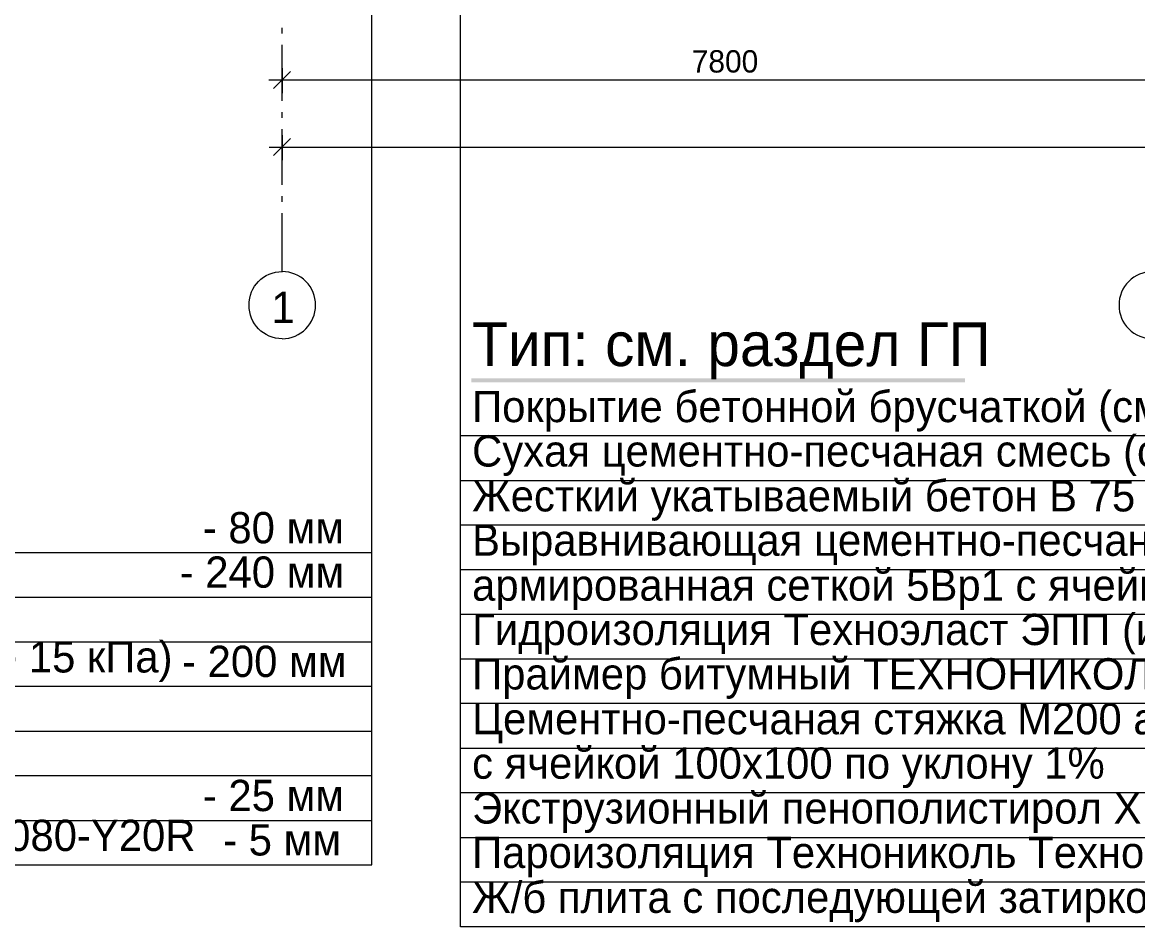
# Model space of a CAD drawing. Header units: millimetres. Extents: x -136833 to 49383, y -8033 to 344618.
# Drawn here: x -105773 to -95777, y 34702 to 42808 of the extents above; entities that cross this region are included whole.
import ezdxf

# ---------------------------------------------------------------- set-up
doc = ezdxf.new("R2010")
doc.units = ezdxf.units.MM
doc.layers.add('PDF _Геометрия', color=7, linetype='Continuous', true_color=0x1d1d1d)
doc.layers.add('PDF _Сплошная заливка', color=7, linetype='Continuous', true_color=0xffffff)
doc.layers.add('PDF _Текст', color=7, linetype='Continuous')

msp = doc.modelspace()

# ---------------------------------------------------------------- linework, layer by layer
at = {"layer": 'PDF _Геометрия', "color": 7, "lineweight": 9}
for points in [[(-118137.9017727181, 35256.12878767417), (-102640.6330728595, 35256.12878767417), (-102640.6330728595, 38054.18795473413), (-102640.6330728595, 53056.18748281353)], [(-86847.04948390234, 34701.5966380753), (-101844.8159421375, 34701.5966380753), (-101844.8159421375, 39103.98927611214), (-101844.8159421375, 48801.952289326)], [(-103444.9163432701, 42706.33171358267), (-103444.9163432701, 42757.12855171388)], [(-103444.9163432701, 42105.23579569688), (-103444.9163432701, 42604.7380373203)], [(-103444.9163432701, 42397.31761495125), (-103444.9163432701, 42291.49086884459), (-103444.9163432701, 42172.96491320513)], [(-103563.4422989095, 42291.49086884459), (-95647.60169013176, 42291.49086884459), (-93344.81169485094, 42291.49086884459), (-91444.16333477543, 42291.49086884459), (-91245.20905209493, 42291.49086884459), (-87846.05396714917, 42291.49086884459), (-83147.34644001367, 42291.49086884459), (-80146.09992042894, 42291.49086884459), (-79815.9204725762, 42291.49086884459), (-77546.99503604951, 42291.49086884459), (-74147.83995110376, 42291.49086884459), (-72145.59791476584, 42291.49086884459), (-71146.59343151902, 42291.49086884459), (-68797.23966795127, 42291.49086884459), (-66498.68274251473, 42291.49086884459), (-65148.33346219383, 42291.49086884459), (-65148.33346219383, 42172.96491320513)], [(-103444.9163432701, 41952.84528130329), (-103444.9163432701, 42003.64211943449)], [(-103444.9163432701, 41351.7493634175), (-103444.9163432701, 41851.25160504091)], [(-103444.9163432701, 41796.22169706546), (-103444.9163432701, 41690.3949509588), (-103444.9163432701, 41571.86899531934)], [(-103561.8408001549, 41688.52630518701), (175.3022740030137, 41688.52630518701)], [(-103444.9163432701, 41199.35884902391), (-103444.9163432701, 41250.15568715511)], [(-103444.9163432701, 40568.63144222825), (-103444.9163432701, 41097.76517276153)], [(-101844.8159421375, 39103.98927611214), (-86847.04948390234, 39103.98927611214)], [(-101844.8159421375, 38701.84764090686), (-86847.04948390234, 38701.84764090686)], [(-101844.8159421375, 38303.93907554584), (-86847.04948390234, 38303.93907554584)], [(-118137.9017727181, 38054.18795473413), (-102640.6330728595, 38054.18795473413)], [(-101844.8159421375, 37901.79744034055), (-86847.04948390234, 37901.79744034055)], [(-118137.9017727181, 37656.27938937311), (-102640.6330728595, 37656.27938937311)], [(-101844.8159421375, 37503.88887497952), (-86847.04948390234, 37503.88887497952)], [(-118137.9017727181, 37254.13775416782), (-102640.6330728595, 37254.13775416782)], [(-101844.8159421375, 37101.74723977424), (-86847.04948390234, 37101.74723977424)], [(-118137.9017727181, 36856.22918880679), (-102640.6330728595, 36856.22918880679)], [(-101844.8159421375, 36703.83867441321), (-86847.04948390234, 36703.83867441321)], [(-118137.9017727181, 36454.08755360151), (-102640.6330728595, 36454.08755360151)], [(-101844.8159421375, 36301.69703920792), (-86847.04948390234, 36301.69703920792)], [(-118137.9017727181, 36056.17898824048), (-102640.6330728595, 36056.17898824048)], [(-101844.8159421375, 35903.7884738469), (-86847.04948390234, 35903.7884738469)], [(-118137.9017727181, 35654.0373530352), (-102640.6330728595, 35654.0373530352)], [(-101844.8159421375, 35501.64683864162), (-86847.04948390234, 35501.64683864162)], [(-101844.8159421375, 35103.73827328059), (-86847.04948390234, 35103.73827328059)]]:
    msp.add_lwpolyline(points, dxfattribs=at)
at = {"layer": 'PDF _Геометрия', "color": 7, "lineweight": 18}
for points in [[(-103368.7210860733, 42367.68612604139), (-103444.9163432701, 42291.49086884459), (-103521.1116004669, 42215.29561164781)], [(-103368.7210860733, 41766.59020815559), (-103444.9163432701, 41690.3949509588), (-103521.1116004669, 41614.19969376201)]]:
    msp.add_lwpolyline(points, dxfattribs=at)
at = {"layer": 'PDF _Геометрия', "color": 7, "lineweight": 9}
msp.add_lwpolyline([(-103444.9163432701, 39971.76859418676, 0.4119718309861417), (-103144.3683843272, 40272.31655312962, 0.4172634351386197), (-103444.9163432701, 40572.86451207251)], format="xyb", dxfattribs=at)
msp.add_lwpolyline([(-95643.36862028748, 40572.86451207308, 0.4225352112668967), (-95943.9165792297, 40272.31655312962, 0.4172634351384994), (-95643.3686202875, 39971.76859418691, 0.4119718309872656), (-95342.8206613446, 40272.31655312962, 0.4172634351361798)], format="xyb", close=True, dxfattribs=at)
for points in [[(-103741.2312323687, 40272.31655312962), (-103741.2312323687, 40441.63934690027), (-103610.0060671965, 40572.86451207251), (-103444.9163432701, 40572.86451207251)], [(-103444.9163432701, 39971.76859418672), (-103610.0060671965, 39971.76859418672), (-103741.2312323687, 40107.22682920324), (-103741.2312323687, 40272.31655312962)]]:
    msp.add_open_spline(points, degree=3, dxfattribs=at)
at = {"layer": 'PDF _Сплошная заливка', "color": 7, "lineweight": 0, "transparency": 33554559}
msp.add_solid([(-101747.4553357194, 39616.19072726836), (-101747.4553357194, 39582.32616851422), (-97323.89734846118, 39616.19072726836), (-97323.89734846118, 39582.32616851422)], dxfattribs=at)

# ---------------------------------------------------------------- texts
at = {"layer": 'PDF _Текст', "attachment_point": 4, "style": ''}
for s, insert, char_height in [('7800', (-99773.49692373254, 42456.48693125611), 200.4231529793928), ('1', (-103541.0819579468, 40253.01582165251), 280.2619680032936), ('Тип: см. раздел ГП', (-101741.9540674324, 39863.53894576765), 393.1484823330473), ('Покрытие бетонной брусчаткой (см. раздел ГП)', (-101741.9540674324, 39321.70600570158), 280.2619680032936), ('Сухая цементно-песчаная смесь (см. раздел ГП)', (-101741.9540674324, 38923.78021523438), 280.2619680032936), ('Жесткий укатываемый бетон B 75 (см. раздел ГП)', (-101741.9540674324, 38521.62135492289), 280.2619680032936), ('- 80 мм', (-104154.9029230247, 38276.09469140237), 280.2619680032936), ('Выравнивающая цементно-песчаная стяжка М200', (-101741.9540674324, 38123.6955644557), 280.2619680032936), ('- 240 мм', (-104362.3319579468, 37878.16890093518), 280.2619680032936), ('армированная сеткой 5Вр1 с ячейкой 100x100', (-101741.9540674324, 37721.54101042078), 280.2619680032936), ('Гидроизоляция Техноэласт ЭПП (или аналог) - 2 слоя', (-101741.9540674324, 37323.61091367702), 280.2619680032936), ('(ρ=81-99 кг/м³, λ=0,039 Вт/м°С, предел прочности на сжатие не менее 15 кПа)', (-118035.6976817554, 37078.0842501565), 280.2619680032936), ('- 200 мм', (-104341.1666087255, 37078.0842501565), 280.2619680032936), ('Праймер битумный ТЕХНОНИКОЛЬ №1 (или аналог)', (-101741.9540674324, 36925.68512320981), 280.2619680032936), ('Цементно-песчаная стяжка М200 армированная сеткой 5Вр1', (-101741.9540674324, 36523.52626289834), 280.2619680032936), ('с ячейкой 100x100 по уклону 1%', (-101741.9540674324, 36125.60477870769), 280.2619680032936), ('- 25 мм', (-104154.905076163, 35875.84504534289), 280.2619680032936), ('Экструзионный пенополистирол XPS ТЕХНОНИКОЛЬ CARBON PROF (или аналог)', (-101741.9540674324, 35723.44591839622), 280.2619680032936), ('Декоративное финишное штукатурное покрытие, окраска по NCS S 1080-Y20R', (-118035.6987583245, 35477.91494859914), 280.2619680032936), ('- 5 мм', (-103972.8766134447, 35477.91925487569), 280.2619680032936), ('Пароизоляция Технониколь Технобарьер  (или аналог) -1 слой', (-101741.9562205707, 35325.52012792901), 280.2619680032936), ('Ж/б плита с последующей затиркой (см. раздел КЖ)', (-101741.9562205707, 34923.36126761755), 280.2619680032936)]:
    msp.add_mtext(s, dxfattribs=dict(at, insert=insert, char_height=char_height))

doc.saveas('drawing.dxf')
